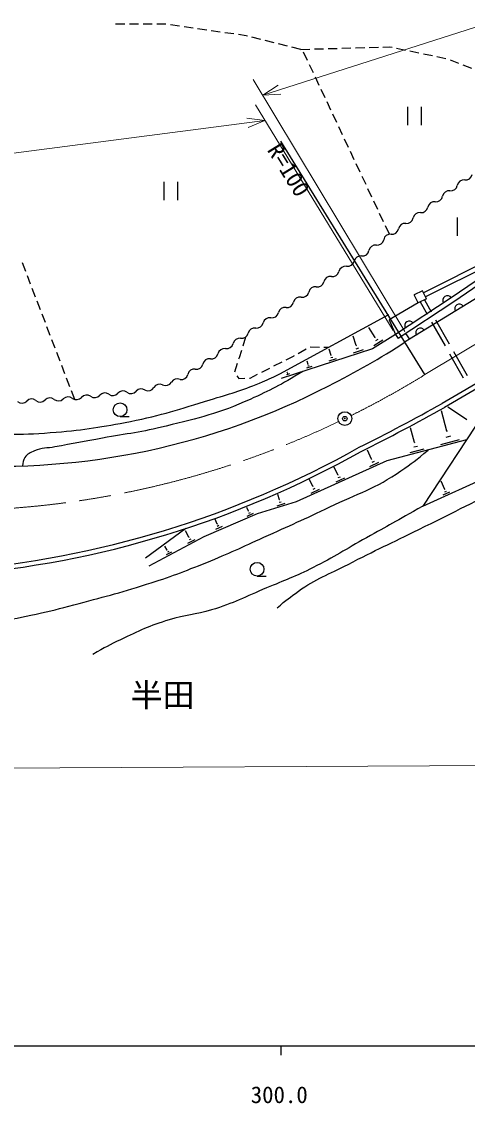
# Model space of a CAD drawing. Units: millimetres, scale not verified. Extents: x 40000 to 680000, y 20000 to 380000.
# Drawn here: x 339686 to 388405, y 198715 to 317012 of the extents above; entities that cross this region are included whole.
import ezdxf
from ezdxf.enums import TextEntityAlignment as Align

# ---------------------------------------------------------------- set-up
doc = ezdxf.new("R2010")
doc.units = ezdxf.units.MM
doc.header["$LTSCALE"] = 1000
doc.header["$PDMODE"] = 32
doc.header["$PDSIZE"] = 500
doc.linetypes.add('CHAIN', pattern=[18.5, 12, -1.5, 3.5, -1.5])
for name, color, linetype, lineweight in [('M-BGD', 7, 'Continuous', 25), ('M-BMK', 2, 'CHAIN', 13), ('M-BMK-SRVR', 3, 'Continuous', 25), ('M-STR-HTXT', 7, 'Continuous', 13), ('M-TTL-BAND', 7, 'Continuous', 25)]:
    doc.layers.add(name, color=color, linetype=linetype, lineweight=lineweight)
doc.styles.add('ＭＳ ゴシック', font='')
doc.styles.get('ＭＳ ゴシック').set_extended_font_data('MS Gothic')

msp = doc.modelspace()

# ---------------------------------------------------------------- linework, layer by layer
at = {"layer": 'M-BGD'}
for p, q in [((350960, 316738), (349960, 316738)), ((352460, 316738), (351460, 316738)), ((353960, 316738), (352960, 316738)), ((355419, 316738), (354460, 316738)), ((355459, 316732), (355419, 316738)), ((356944, 316518), (355954, 316661)), ((358428, 316303), (357439, 316446)), ((359913, 316089), (358923, 316232)), ((361398, 315875), (360408, 316018)), ((362882, 315661), (361892, 315803)), ((364219, 315468), (363377, 315589)), ((364364, 315432), (364219, 315468)), ((365819, 315068), (364849, 315310)), ((367274, 314704), (366304, 314946)), ((368730, 314340), (367759, 314583)), ((370185, 313976), (369215, 314219)), ((370185, 313976), (371184, 314005)), ((370938, 312758), (370512, 313663)), ((371684, 314020), (372684, 314049)), ((373183, 314063), (374183, 314092)), ((374683, 314107), (375682, 314136)), ((376182, 314151), (377182, 314180)), ((377682, 314194), (378681, 314223)), ((379181, 314238), (379933, 314260)), ((379933, 314260), (380175, 314209)), ((380665, 314107), (381644, 313904)), ((382134, 313802), (383113, 313598)), ((383602, 313497), (384581, 313293)), ((371577, 311401), (371151, 312306)), ((385071, 313191), (386050, 312988)), ((386525, 312839), (387455, 312470)), ((387919, 312285), (388849, 311916)), ((372216, 310044), (371790, 310949)), ((372855, 308687), (372429, 309592)), ((373494, 307330), (373068, 308235)), ((381849, 307679), (381849, 305679)), ((383349, 307679), (383349, 305679)), ((374133, 305973), (373707, 306878)), ((374772, 304616), (374346, 305521)), ((375411, 303259), (374985, 304164)), ((383772, 278411), (368024, 303945)), ((376050, 301902), (375624, 302806)), ((376689, 300545), (376263, 301449)), ((355232, 299485), (355232, 297485)), ((356732, 299485), (356732, 297485)), ((377328, 299188), (376902, 300092)), ((377968, 297831), (377542, 298735)), ((378607, 296474), (378181, 297378)), ((379246, 295116), (378820, 296021)), ((379885, 293759), (379459, 294664)), ((387306, 295575), (387306, 293575)), ((395428, 292805), (386648, 286794)), ((395710, 292392), (386927, 286379)), ((396460, 291129), (382083, 282270)), ((391100, 291111), (383597, 287365)), ((340133, 289698), (339775, 290632)), ((391349, 290676), (383820, 286917)), ((410823, 290000), (385663, 275263)), ((340669, 288297), (340312, 289231)), ((411087, 289575), (385912, 274829)), ((341205, 286896), (340848, 287830)), ((383485, 287588), (382591, 287142)), ((383932, 286694), (383485, 287588)), ((341741, 285496), (341384, 286429)), ((386648, 286794), (380551, 282794)), ((386927, 286379), (380825, 282376)), ((383037, 286247), (382591, 287142)), ((383932, 286694), (383037, 286247)), ((383261, 286358), (384010, 285030)), ((383708, 286582), (384446, 285276)), ((383037, 286247), (379843, 284416)), ((342277, 284095), (341920, 285029)), ((367915, 278481), (379817, 284972)), ((379843, 284416), (380551, 282794)), ((384502, 284159), (385976, 281546)), ((384937, 284405), (386411, 281792)), ((342814, 282694), (342456, 283628)), ((378312, 282467), (377635, 283554)), ((380551, 282794), (378029, 281224)), ((380551, 282794), (380825, 282376)), ((381656, 282921), (382083, 282270)), ((343350, 281293), (342992, 282227)), ((364146, 282495), (363850, 281539)), ((376250, 281579), (375913, 282619)), ((376284, 281590), (376216, 281568)), ((379184, 282179), (378186, 281558)), ((378343, 282487), (378281, 282448)), ((378624, 282246), (378374, 282090)), ((382083, 282270), (381624, 281987)), ((343886, 279892), (343529, 280826)), ((363702, 281062), (363455, 280263)), ((378029, 281224), (368062, 277992)), ((368598, 280035), (369457, 280472)), ((369457, 280472), (369488, 280490)), ((369923, 280737), (370792, 281232)), ((371232, 281456), (372232, 281426)), ((372732, 281411), (373259, 281395)), ((373503, 280505), (373282, 281184)), ((373528, 280513), (373477, 280497)), ((377005, 281103), (375918, 280750)), ((376492, 281297), (376220, 281208)), ((386467, 280675), (387942, 278063)), ((386903, 280921), (388377, 278308)), ((344422, 278491), (344065, 279425)), ((363259, 279629), (362963, 278674)), ((363455, 280263), (363406, 280107)), ((367261, 279354), (368152, 279808)), ((371390, 279282), (370830, 279100)), ((371001, 279527), (370887, 279878)), ((371019, 279533), (370984, 279521)), ((371126, 279381), (370986, 279336)), ((374066, 280149), (373255, 279886)), ((373683, 280294), (373480, 280228)), ((344958, 277090), (344601, 278024)), ((363216, 278267), (363425, 277993)), ((363425, 277993), (364081, 278009)), ((364581, 278022), (364649, 278023)), ((364649, 278023), (365479, 278446)), ((365925, 278673), (366816, 279127)), ((368954, 278491), (368622, 278384)), ((368723, 278637), (368706, 278689)), ((368734, 278640), (368713, 278633)), ((368797, 278550), (368714, 278524)), ((345495, 275689), (345137, 276623)), ((388304, 273507), (386267, 274847)), ((350445, 273814), (351445, 273814)), ((390199, 274153), (383537, 264028)), ((386158, 272226), (385573, 274436)), ((388333, 273552), (388274, 273462)), ((382633, 270980), (382207, 272591)), ((386222, 272243), (386094, 272209)), ((388303, 271272), (379593, 268969)), ((382682, 270993), (382584, 270967)), ((387506, 271268), (385459, 270727)), ((386576, 271679), (386064, 271544)), ((377944, 269153), (377494, 270146)), ((383660, 270251), (382101, 269839)), ((382952, 270564), (382562, 270461)), ((379593, 268969), (369701, 264481)), ((378705, 268786), (377720, 268339)), ((377975, 269167), (377914, 269139)), ((378202, 268914), (377955, 268802)), ((383537, 264028), (393484, 268545)), ((374245, 267442), (373860, 268290)), ((374274, 267455), (374215, 267429)), ((371508, 266183), (371163, 266943)), ((371536, 266196), (371479, 266170)), ((374970, 267091), (374031, 266665)), ((374490, 267213), (374255, 267107)), ((385927, 265859), (385526, 266743)), ((367854, 264714), (367675, 265302)), ((372215, 265841), (371299, 265426)), ((371747, 265960), (371518, 265856)), ((385761, 265258), (386489, 265588)), ((385904, 265849), (385949, 265870)), ((385935, 265600), (386117, 265682)), ((364473, 263481), (364300, 263880)), ((369701, 264481), (365435, 263179)), ((368466, 264313), (367570, 264040)), ((368048, 264479), (367824, 264411)), ((367882, 264722), (367826, 264705)), ((365435, 263179), (359616, 260657)), ((365007, 263211), (364304, 262907)), ((364495, 263490), (364451, 263471)), ((364652, 263308), (364476, 263232)), ((357640, 261586), (353216, 258330)), ((361057, 262074), (360826, 262609)), ((361616, 261792), (360881, 261474)), ((361080, 262084), (361035, 262064)), ((361245, 261893), (361061, 261814)), ((359616, 260657), (353604, 257471)), ((357966, 260616), (357598, 261309)), ((358612, 260351), (357822, 259933)), ((357990, 260629), (357941, 260603)), ((358190, 260431), (357993, 260327)), ((355591, 259214), (355355, 259659)), ((355610, 259224), (355573, 259204)), ((355763, 259073), (355612, 258993)), ((356084, 259012), (355482, 258693)), ((365419, 256370), (366419, 256370))]:
    msp.add_line(p, q, dxfattribs=at)
for centre in [(350445, 274564), (365419, 257120)]:
    msp.add_circle(centre, 750, dxfattribs=at)
for centre, radius, start, end in [((388021, 298979), 725, 82.83358, 170.03922), ((388202, 300418), 725, 262.83358, 350.03922), ((386412, 297792), 725, 82.83358, 170.03922), ((386593, 299230), 725, 262.83358, 350.03922), ((384803, 296604), 725, 82.83358, 170.03922), ((384984, 298042), 725, 262.83358, 350.03922), ((383194, 295416), 725, 82.83358, 170.03922), ((383375, 296855), 725, 262.83358, 350.03922), ((381585, 294228), 725, 82.83358, 170.03922), ((381766, 295667), 725, 262.83358, 350.03922), ((379976, 293040), 725, 82.83358, 170.03922), ((380157, 294479), 725, 262.83358, 350.03922), ((378367, 291852), 725, 82.83358, 170.03922), ((378548, 293291), 725, 262.83358, 350.03922), ((376731, 290668), 725, 80.6421, 167.84774), ((376939, 292103), 725, 262.83358, 350.03922), ((375077, 289543), 725, 80.6421, 167.84774), ((375313, 290974), 725, 260.6421, 347.84774), ((373424, 288418), 725, 80.6421, 167.84774), ((373660, 289848), 725, 260.6421, 347.84774), ((371771, 287292), 725, 80.6421, 167.84774), ((372007, 288723), 725, 260.6421, 347.84774), ((368700, 286472), 725, 260.6421, 347.84774), ((370117, 286167), 725, 80.6421, 167.84774), ((370353, 287597), 725, 260.6421, 347.84774), ((386230, 286520), 500, 33.26487, 213.26487), ((367047, 285346), 725, 260.6421, 347.84774), ((368464, 285041), 725, 80.6421, 167.84774), ((387521, 285621), 500, 31.64242, 211.64242), ((365393, 284221), 725, 260.6421, 347.84774), ((366811, 283916), 725, 80.6421, 167.84774), ((382050, 283778), 500, 33.26487, 213.26487), ((363740, 283095), 725, 260.6421, 347.84774), ((365158, 282790), 725, 80.6421, 167.84774), ((383264, 282998), 500, 31.64242, 211.64242), ((362087, 281970), 725, 260.6421, 347.84774), ((363504, 281665), 725, 80.6421, 167.84774), ((334389, 354668), 86681, 296.64543, 303.01911), ((360434, 280845), 725, 260.6421, 347.84774), ((361851, 280539), 725, 80.6421, 167.84774), ((358780, 279719), 725, 260.6421, 347.84774), ((360198, 279414), 725, 80.6421, 167.84774), ((357127, 278594), 725, 260.6421, 347.84774), ((358545, 278288), 725, 80.6421, 167.84774), ((337179, 346720), 78334, 266.51181, 297.42838), ((352747, 276126), 725, 52.77896, 139.98459), ((353509, 277352), 725, 243.47312, 330.67876), ((354773, 276642), 725, 63.47312, 150.67876), ((355421, 277940), 725, 243.47312, 330.67876), ((356685, 277230), 725, 63.47312, 150.67876), ((340773, 275029), 725, 49.72539, 136.93103), ((341710, 276135), 725, 229.72539, 316.93103), ((342770, 275145), 725, 49.72539, 136.93103), ((343707, 276251), 725, 229.72539, 316.93103), ((344766, 275261), 725, 49.72539, 136.93103), ((345674, 276392), 725, 232.77896, 319.98459), ((346784, 275459), 725, 52.77896, 139.98459), ((347661, 276614), 725, 232.77896, 319.98459), ((348772, 275682), 725, 52.77896, 139.98459), ((349649, 276836), 725, 232.77896, 319.98459), ((350759, 275904), 725, 52.77896, 139.98459), ((351636, 277059), 725, 232.77896, 319.98459), ((339714, 276019), 725, 229.72539, 316.93103), ((287980, 449229), 199515, 296.35979, 299.31436), ((287980, 449229), 200015, 296.36348, 299.31567), ((323903, 364239), 107555, 274.616, 299.31711), ((323903, 364239), 108055, 274.616, 299.31026)]:
    msp.add_arc(centre, radius, start, end, dxfattribs=at)
for points, knots in [([(323245, 272258), (328481, 271991), (329910, 271901), (334186, 271898), (337806, 271895), (339845, 271808), (343452, 272116), (346649, 272390), (348433, 272677), (351582, 273297), (355036, 273977), (356918, 274613), (360280, 275657), (362414, 276319), (363638, 276627), (365699, 277493), (366573, 277859), (366880, 277982), (367915, 278481)], [0, 0, 0, 0, 1, 1, 1, 2, 2, 2, 3, 3, 3, 4, 4, 4, 5, 5, 5, 6, 6, 6, 6]), ([(370434, 278761), (367847, 277198), (366980, 276751), (364650, 275700), (361220, 274154), (359121, 273689), (355472, 272772), (352793, 272099), (351237, 271969), (348522, 271461), (346491, 271080), (345350, 270888), (343321, 270499), (342449, 270332), (341892, 270445), (341092, 270062), (340647, 269850), (340300, 269782), (340043, 269363), (339845, 269041), (339808, 268817), (339787, 268430)], [0, 0, 0, 0, 1, 1, 1, 2, 2, 2, 3, 3, 3, 4, 4, 4, 5, 5, 5, 6, 6, 6, 7, 7, 7, 7]), ([(316477, 255579), (318480, 254808), (319087, 254598), (320803, 254105), (322998, 253475), (324279, 253322), (326523, 252904), (329015, 252439), (330412, 252167), (332930, 251874), (334553, 251686), (335471, 251544), (337105, 251588), (338754, 251633), (339666, 251881), (341281, 252218), (342904, 252556), (343796, 252823), (345399, 253247), (348518, 254072), (350274, 254507), (353350, 255478), (355959, 256301), (357391, 256859), (359928, 257880), (362397, 258874), (363737, 259533), (366163, 260626), (368988, 261899), (370576, 262602), (373370, 263944), (376442, 265418), (378356, 265939), (381149, 267890), (382344, 268725), (382810, 269037), (384109, 270163)], [0, 0, 0, 0, 1, 1, 1, 2, 2, 2, 3, 3, 3, 4, 4, 4, 5, 5, 5, 6, 6, 6, 7, 7, 7, 8, 8, 8, 9, 9, 9, 10, 10, 10, 11, 11, 11, 12, 12, 12, 12]), ([(367626, 252904), (368644, 253800), (368999, 254051), (369930, 254718), (371894, 256126), (373231, 256540), (375372, 257660), (378362, 259223), (380096, 259984), (383119, 261484), (386955, 263387), (388156, 263993), (392924, 266387)], [0, 0, 0, 0, 1, 1, 1, 2, 2, 2, 3, 3, 3, 4, 4, 4, 4]), ([(383537, 264028), (380535, 262341), (379783, 261918), (377374, 260569), (375096, 259293), (373879, 258467), (371540, 257308), (369594, 256345), (368453, 255912), (366449, 255078), (364116, 254107), (362859, 253415), (360443, 252675), (358666, 252131), (357591, 252121), (355810, 251588), (353659, 250945), (352507, 250401), (350490, 249415), (349287, 248826), (348868, 248615), (347458, 247813)], [0, 0, 0, 0, 1, 1, 1, 2, 2, 2, 3, 3, 3, 4, 4, 4, 5, 5, 5, 6, 6, 6, 7, 7, 7, 7])]:
    msp.add_open_spline(points, degree=3, knots=knots, dxfattribs=at)
at = {"layer": 'M-BMK'}
msp.add_line((408631, 293345), (383772, 278411), dxfattribs=at)
for start, end in [(296.36309, 301.66305), (270.72298, 295.50365)]:
    msp.add_arc((331280, 363526), 100000, start, end, dxfattribs=at)
at = {"layer": 'M-BMK-SRVR'}
msp.add_circle((375012, 273595), 750, dxfattribs=at)
msp.add_point((375012, 273595), dxfattribs=at)
at = {"layer": 'M-STR-HTXT'}
for p, q in [((366037, 308978), (470408, 342265)), ((381568, 283127), (365007, 310692)), ((367720, 310058), (366037, 308978)), ((366037, 308978), (368035, 309072)), ((380304, 283230), (365236, 307909)), ((366278, 306202), (364296, 306466)), ((366278, 306202), (259834, 292350)), ((364429, 305439), (366278, 306202)), ((155303, 234383), (514520, 236348))]:
    msp.add_line(p, q, dxfattribs=at)
at = {"layer": 'M-TTL-BAND'}
for p, q in [((40000, 205000), (579000, 205000)), ((368000, 205000), (368000, 204000))]:
    msp.add_line(p, q, dxfattribs=at)

# ---------------------------------------------------------------- texts
at = {"layer": 'M-BGD', "style": 'ＭＳ ゴシック'}
msp.add_text('R=100', height=1833, rotation=301.663, dxfattribs=at).set_placement((368024, 303945), align=Align.TOP_LEFT)
msp.add_text('半田', height=2566, dxfattribs=at).set_placement((355084, 243369), align=Align.MIDDLE_CENTER)
at = {"layer": 'M-TTL-BAND', "style": 'ＭＳ ゴシック'}
msp.add_text('300.0', height=1833, dxfattribs=at).set_placement((367844, 198195), align=Align.BOTTOM_CENTER)

doc.saveas('drawing.dxf')
